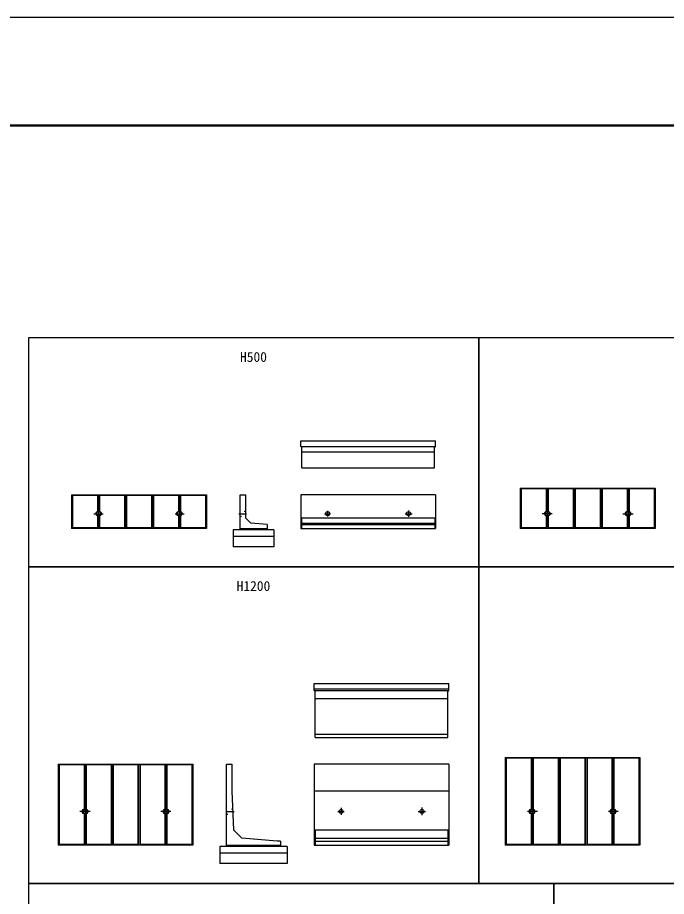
# Model space of a CAD drawing. Units: millimetres, scale not verified. Extents: x -67200 to 67200, y -23760 to 23760.
# Drawn here: x -49695 to -40064, y 10714 to 23760 of the extents above; entities that cross this region are included whole.
import ezdxf
from ezdxf.enums import TextEntityAlignment as Align

# ---------------------------------------------------------------- set-up
doc = ezdxf.new("R2010")
doc.units = ezdxf.units.MM
doc.header["$LTSCALE"] = 80
doc.linetypes.add('CHAIN1', pattern=[8, 5, -1, 1, -1])
doc.linetypes.add('DOTTED', pattern=[1.75, 0.25, -1.5])
for name, color, linetype, lineweight in [('0-0_CENTER', 7, 'CHAIN1', 25), ('0-2_Defpoints', 5, 'Continuous', 25), ('0-4_HYO', 3, 'Continuous', 25), ('0-6_OUTLINE', 1, 'Continuous', 25), ('0-7_OUTLINE2', 4, 'DOTTED', 25), ('0-8_TXT', 7, 'Continuous', 25), ('0-9_WAKU', 3, 'Continuous', 25)]:
    doc.layers.add(name, color=color, linetype=linetype, lineweight=lineweight)
doc.styles.add('ＭＳ ゴシック', font='')
doc.styles.get('ＭＳ ゴシック').set_extended_font_data('MS Gothic')

msp = doc.modelspace()

# ---------------------------------------------------------------- linework, layer by layer
at = {"layer": '0-0_CENTER'}
for p, q in [((-48492.57, 16465.88), (-48492.57, 16316.65)), ((-47292.57, 16468.59), (-47292.57, 16322.19)), ((-45092.57, 16439.79), (-45092.57, 16352.79)), ((-43892.57, 16443.6), (-43892.57, 16346.92)), ((-41832.57, 16473.06), (-41832.57, 16319.43)), ((-40632.57, 16454.16), (-40632.57, 16328.92)), ((-48564.51, 16395.13), (-48424.83, 16395.13)), ((-47356.56, 16395.13), (-47220.62, 16395.13)), ((-46411.64, 16395.13), (-46298.73, 16395.13)), ((-45138.37, 16395.13), (-45048.41, 16395.13)), ((-43943.77, 16395.13), (-43838.34, 16395.13)), ((-41759.99, 16395.13), (-41908.72, 16395.13)), ((-40710.95, 16395.13), (-40557.82, 16395.13)), ((-48692.57, 12038.15), (-48692.57, 11889.73)), ((-47492.57, 12038.15), (-47492.57, 11889.73)), ((-44892.57, 12026.85), (-44892.57, 11924.29)), ((-43692.57, 12033.69), (-43692.57, 11919.08)), ((-42057.57, 12047.5), (-42057.57, 11899.03)), ((-40857.57, 12047.5), (-40857.57, 11899.03)), ((-48618.96, 11975.13), (-48769.51, 11975.13)), ((-47418.96, 11975.13), (-47569.51, 11975.13)), ((-46605.75, 11975.13), (-46479.12, 11975.13)), ((-44942.03, 11975.13), (-44845.46, 11975.13)), ((-43749.41, 11975.13), (-43637.95, 11975.13)), ((-41978.9, 11975.13), (-42124.87, 11975.13)), ((-40778.9, 11975.13), (-40924.87, 11975.13))]:
    msp.add_line(p, q, dxfattribs=at)
at = {"layer": '0-2_Defpoints'}
msp.add_lwpolyline([(-67200, -23760), (0, -23760), (0, 23760), (-67200, 23760)], close=True, dxfattribs=at)
at = {"layer": '0-4_HYO'}
for points in [[(-49535.07, 15605.13), (-42850.07, 15605.13), (-42850.07, 19005.13), (-49535.07, 19005.13)], [(-42850.07, 15605.13), (-36165.07, 15605.13), (-36165.07, 19005.13), (-42850.07, 19005.13)], [(-49535.07, 10905.13), (-42850.07, 10905.13), (-42850.07, 15605.13), (-49535.07, 15605.13)], [(-42850.07, 10905.13), (-36165.07, 10905.13), (-36165.07, 15605.13), (-42850.07, 15605.13)], [(-49535.07, 5305.13), (-41735.07, 5305.13), (-41735.07, 10905.13), (-49535.07, 10905.13)], [(-41735.07, 5305.13), (-33935.07, 5305.13), (-33935.07, 10905.13), (-41735.07, 10905.13)]]:
    msp.add_lwpolyline(points, close=True, dxfattribs=at)
at = {"layer": '0-6_OUTLINE'}
for p, q in [((-45492.57, 17395.13), (-43492.57, 17395.13)), ((-45492.57, 17395.13), (-45477.57, 17380.13)), ((-45477.57, 17075.13), (-45477.57, 17380.13)), ((-43507.57, 17380.13), (-43492.57, 17395.13)), ((-43492.57, 17395.13), (-43492.57, 17475.13)), ((-45477.57, 17315.13), (-43507.57, 17315.13)), ((-42232.57, 16775.13), (-40232.57, 16775.13)), ((-42232.57, 16775.13), (-42232.57, 16175.13)), ((-42222.57, 16775.13), (-42222.57, 16175.13)), ((-42217.57, 16765.13), (-42222.57, 16775.13)), ((-41847.57, 16765.13), (-42217.57, 16765.13)), ((-42217.57, 16765.13), (-42217.57, 16185.13)), ((-41847.57, 16765.13), (-41842.57, 16775.13)), ((-41847.57, 16765.13), (-41847.57, 16432.21)), ((-41842.57, 16775.13), (-41842.57, 16433.86)), ((-41822.57, 16775.13), (-41822.57, 16433.86)), ((-41817.57, 16765.13), (-41817.57, 16432.21)), ((-41447.57, 16765.13), (-41442.57, 16775.13)), ((-41447.57, 16765.13), (-41447.57, 16185.13)), ((-41442.57, 16775.13), (-41442.57, 16175.13)), ((-41422.57, 16775.13), (-41422.57, 16175.13)), ((-41417.57, 16765.13), (-41417.57, 16185.13)), ((-41047.57, 16765.13), (-41042.57, 16775.13)), ((-41047.57, 16765.13), (-41047.57, 16185.13)), ((-41042.57, 16775.13), (-41042.57, 16175.13)), ((-41022.57, 16775.13), (-41022.57, 16175.13)), ((-41017.57, 16765.13), (-41022.57, 16775.13)), ((-40647.57, 16765.13), (-41017.57, 16765.13)), ((-41017.57, 16765.13), (-41017.57, 16185.13)), ((-40647.57, 16765.13), (-40642.57, 16775.13)), ((-40647.57, 16765.13), (-40647.57, 16432.21)), ((-40642.57, 16775.13), (-40642.57, 16433.86)), ((-40617.57, 16765.13), (-40622.57, 16775.13)), ((-40622.57, 16775.13), (-40622.57, 16433.86)), ((-40247.57, 16765.13), (-40617.57, 16765.13)), ((-40617.57, 16765.13), (-40617.57, 16432.21)), ((-40247.57, 16765.13), (-40242.57, 16775.13)), ((-40242.57, 16775.13), (-40242.57, 16175.13)), ((-40232.57, 16775.13), (-40232.57, 16175.13)), ((-48892.57, 16675.13), (-46892.57, 16675.13)), ((-48892.57, 16675.13), (-48892.57, 16175.13)), ((-48882.57, 16675.13), (-48882.57, 16175.13)), ((-48877.57, 16665.13), (-48882.57, 16675.13)), ((-48507.57, 16665.13), (-48877.57, 16665.13)), ((-48877.57, 16665.13), (-48877.57, 16185.13)), ((-48507.57, 16665.13), (-48502.57, 16675.13)), ((-48507.57, 16665.13), (-48507.57, 16432.21)), ((-48502.57, 16675.13), (-48502.57, 16433.86)), ((-48477.57, 16665.13), (-48482.57, 16675.13)), ((-48482.57, 16675.13), (-48482.57, 16433.86)), ((-48107.57, 16665.13), (-48477.57, 16665.13)), ((-48477.57, 16665.13), (-48477.57, 16432.21)), ((-48107.57, 16665.13), (-48102.57, 16675.13)), ((-48107.57, 16665.13), (-48107.57, 16185.13)), ((-48102.57, 16675.13), (-48102.57, 16175.13)), ((-47707.57, 16665.13), (-48077.57, 16665.13)), ((-48077.57, 16665.13), (-48077.57, 16185.13)), ((-47707.57, 16665.13), (-47702.57, 16675.13)), ((-47707.57, 16665.13), (-47707.57, 16185.13)), ((-47702.57, 16675.13), (-47702.57, 16175.13)), ((-47682.57, 16675.13), (-47682.57, 16175.13)), ((-47677.57, 16665.13), (-47682.57, 16675.13)), ((-47307.57, 16665.13), (-47677.57, 16665.13)), ((-47677.57, 16665.13), (-47677.57, 16185.13)), ((-47307.57, 16665.13), (-47302.57, 16675.13)), ((-47307.57, 16665.13), (-47307.57, 16432.21)), ((-47302.57, 16675.13), (-47302.57, 16433.86)), ((-47282.57, 16675.13), (-47282.57, 16433.86)), ((-47277.57, 16665.13), (-47277.57, 16432.21)), ((-46907.57, 16665.13), (-46902.57, 16675.13)), ((-46907.57, 16665.13), (-46907.57, 16185.13)), ((-46902.57, 16675.13), (-46902.57, 16175.13)), ((-46892.57, 16675.13), (-46892.57, 16175.13)), ((-46392.57, 16675.13), (-46312.57, 16675.13)), ((-46392.57, 16155.13), (-46392.57, 16675.13)), ((-46312.57, 16675.13), (-46312.57, 16335.13)), ((-43492.57, 16675.13), (-45492.57, 16675.13)), ((-45492.57, 16675.13), (-45492.57, 16175.13)), ((-43492.57, 16675.13), (-43492.57, 16175.13)), ((-48507.57, 16358.05), (-48507.57, 16185.13)), ((-48502.57, 16356.4), (-48502.57, 16175.13)), ((-48482.57, 16356.4), (-48482.57, 16175.13)), ((-48477.57, 16358.05), (-48477.57, 16185.13)), ((-47307.57, 16358.05), (-47307.57, 16185.13)), ((-47302.57, 16356.4), (-47302.57, 16175.13)), ((-47282.57, 16356.4), (-47282.57, 16175.13)), ((-47277.57, 16358.05), (-47277.57, 16185.13)), ((-46312.57, 16335.13), (-46232.57, 16255.13)), ((-45492.57, 16335.13), (-43492.57, 16335.13)), ((-45492.57, 16335.13), (-45482.57, 16325.13)), ((-45482.57, 16325.13), (-45482.57, 16175.13)), ((-43492.57, 16335.13), (-43502.57, 16325.13)), ((-43502.57, 16325.13), (-43502.57, 16175.13)), ((-41847.57, 16358.05), (-41847.57, 16185.13)), ((-41842.57, 16356.4), (-41842.57, 16175.13)), ((-41822.57, 16356.4), (-41822.57, 16175.13)), ((-41817.57, 16358.05), (-41817.57, 16185.13)), ((-40647.57, 16358.05), (-40647.57, 16185.13)), ((-40642.57, 16356.4), (-40642.57, 16175.13)), ((-40622.57, 16356.4), (-40622.57, 16175.13)), ((-40617.57, 16358.05), (-40617.57, 16185.13)), ((-48882.57, 16175.13), (-48877.57, 16185.13)), ((-48482.57, 16175.13), (-48477.57, 16185.13)), ((-48082.57, 16175.13), (-48077.57, 16185.13)), ((-47682.57, 16175.13), (-47677.57, 16185.13)), ((-47277.57, 16185.13), (-47282.57, 16175.13)), ((-45992.57, 16235.13), (-46232.57, 16255.13)), ((-45992.57, 16235.13), (-45992.57, 16155.13)), ((-45482.57, 16255.13), (-43502.57, 16255.13)), ((-45482.57, 16235.13), (-43502.57, 16235.13)), ((-42222.57, 16175.13), (-42217.57, 16185.13)), ((-41847.57, 16185.13), (-42217.57, 16185.13)), ((-41842.57, 16175.13), (-41847.57, 16185.13)), ((-41822.57, 16175.13), (-41817.57, 16185.13)), ((-41422.57, 16175.13), (-41417.57, 16185.13)), ((-41047.57, 16185.13), (-41417.57, 16185.13)), ((-41042.57, 16175.13), (-41047.57, 16185.13)), ((-41022.57, 16175.13), (-41017.57, 16185.13)), ((-40617.57, 16185.13), (-40622.57, 16175.13)), ((-40242.57, 16175.13), (-40247.57, 16185.13)), ((-46892.57, 16175.13), (-48892.57, 16175.13)), ((-45892.57, 16055.13), (-46492.57, 16055.13)), ((-46392.57, 16175.13), (-45992.57, 16175.13)), ((-45892.57, 16155.13), (-45892.57, 15905.13)), ((-45492.57, 16175.13), (-43492.57, 16175.13)), ((-40232.57, 16175.13), (-42232.57, 16175.13)), ((-45892.57, 15905.13), (-46492.57, 15905.13)), ((-43292.57, 13770.13), (-43292.57, 13875.13)), ((-45292.57, 13795.13), (-43292.57, 13795.13)), ((-45292.57, 13770.13), (-43292.57, 13770.13)), ((-45292.57, 13770.13), (-45277.57, 13755.13)), ((-45277.57, 13075.13), (-45277.57, 13755.13)), ((-43307.57, 13755.13), (-43292.57, 13770.13)), ((-43307.57, 13075.13), (-43307.57, 13755.13)), ((-45277.57, 13650.13), (-43307.57, 13650.13)), ((-45277.57, 13125.13), (-43307.57, 13125.13)), ((-45277.57, 13075.13), (-43307.57, 13075.13)), ((-49092.57, 12675.13), (-47092.57, 12675.13)), ((-49092.57, 12675.13), (-49092.57, 11475.13)), ((-48707.57, 12665.13), (-49077.57, 12665.13)), ((-49077.57, 12665.13), (-49077.57, 11485.13)), ((-48707.57, 12665.13), (-48702.57, 12675.13)), ((-48707.57, 12665.13), (-48707.57, 12012.21)), ((-48702.57, 12675.13), (-48702.57, 12013.86)), ((-48677.57, 12665.13), (-48682.57, 12675.13)), ((-48682.57, 12675.13), (-48682.57, 12013.86)), ((-48307.57, 12665.13), (-48677.57, 12665.13)), ((-48677.57, 12665.13), (-48677.57, 12012.21)), ((-48307.57, 12665.13), (-48302.57, 12675.13)), ((-48307.57, 12665.13), (-48307.57, 11485.13)), ((-48302.57, 12675.13), (-48302.57, 11475.13)), ((-48282.57, 12675.13), (-48282.57, 11475.13)), ((-48277.57, 12665.13), (-48282.57, 12675.13)), ((-47907.57, 12665.13), (-48277.57, 12665.13)), ((-48277.57, 12665.13), (-48277.57, 11485.13)), ((-47907.57, 12665.13), (-47902.57, 12675.13)), ((-47907.57, 12665.13), (-47907.57, 11485.13)), ((-47902.57, 12675.13), (-47902.57, 11475.13)), ((-47507.57, 12665.13), (-47877.57, 12665.13)), ((-47877.57, 12665.13), (-47877.57, 11485.13)), ((-47507.57, 12665.13), (-47502.57, 12675.13)), ((-47507.57, 12665.13), (-47507.57, 12012.21)), ((-47502.57, 12675.13), (-47502.57, 12013.86)), ((-47482.57, 12675.13), (-47482.57, 12013.86)), ((-47477.57, 12665.13), (-47477.57, 12012.21)), ((-47107.57, 12665.13), (-47102.57, 12675.13)), ((-47107.57, 12665.13), (-47107.57, 11485.13)), ((-47102.57, 12675.13), (-47102.57, 11475.13)), ((-47092.57, 12675.13), (-47092.57, 11475.13)), ((-46592.57, 12675.13), (-46512.57, 12675.13)), ((-46592.57, 11455.13), (-46592.57, 12675.13)), ((-46512.57, 12675.13), (-46512.57, 12275.13)), ((-43292.57, 12675.13), (-43292.57, 11475.13)), ((-42457.57, 12775.13), (-40457.57, 12775.13)), ((-42457.57, 12775.13), (-42457.57, 11475.13)), ((-42447.57, 12775.13), (-42447.57, 11475.13)), ((-42442.57, 12765.13), (-42447.57, 12775.13)), ((-42072.57, 12765.13), (-42442.57, 12765.13)), ((-42442.57, 12765.13), (-42442.57, 11485.13)), ((-42072.57, 12765.13), (-42067.57, 12775.13)), ((-42072.57, 12765.13), (-42072.57, 12012.21)), ((-42067.57, 12775.13), (-42067.57, 12013.86)), ((-42042.57, 12765.13), (-42047.57, 12775.13)), ((-42047.57, 12775.13), (-42047.57, 12013.86)), ((-41672.57, 12765.13), (-42042.57, 12765.13)), ((-42042.57, 12765.13), (-42042.57, 12012.21)), ((-41672.57, 12765.13), (-41667.57, 12775.13)), ((-41672.57, 12765.13), (-41672.57, 11485.13)), ((-41667.57, 12775.13), (-41667.57, 11475.13)), ((-41642.57, 12765.13), (-41647.57, 12775.13)), ((-41647.57, 12775.13), (-41647.57, 11475.13)), ((-41272.57, 12765.13), (-41642.57, 12765.13)), ((-41642.57, 12765.13), (-41642.57, 11485.13)), ((-41272.57, 12765.13), (-41267.57, 12775.13)), ((-41272.57, 12765.13), (-41272.57, 11485.13)), ((-41267.57, 12775.13), (-41267.57, 11475.13)), ((-41247.57, 12775.13), (-41247.57, 11475.13)), ((-41242.57, 12765.13), (-41247.57, 12775.13)), ((-40872.57, 12765.13), (-41242.57, 12765.13)), ((-41242.57, 12765.13), (-41242.57, 11485.13)), ((-40872.57, 12765.13), (-40867.57, 12775.13)), ((-40872.57, 12765.13), (-40872.57, 12012.21)), ((-40867.57, 12775.13), (-40867.57, 12013.86)), ((-40842.57, 12765.13), (-40847.57, 12775.13)), ((-40847.57, 12775.13), (-40847.57, 12013.86)), ((-40472.57, 12765.13), (-40842.57, 12765.13)), ((-40842.57, 12765.13), (-40842.57, 12012.21)), ((-40472.57, 12765.13), (-40467.57, 12775.13)), ((-40472.57, 12765.13), (-40472.57, 11485.13)), ((-40467.57, 12775.13), (-40467.57, 11475.13)), ((-40457.57, 12775.13), (-40457.57, 11475.13)), ((-46512.57, 12275.13), (-46487.57, 11700.13)), ((-43292.57, 12275.13), (-45292.57, 12275.13)), ((-48707.57, 11938.05), (-48707.57, 11485.13)), ((-48702.57, 11936.4), (-48702.57, 11475.13)), ((-48682.57, 11936.4), (-48682.57, 11475.13)), ((-48677.57, 11938.05), (-48677.57, 11485.13)), ((-47507.57, 11938.05), (-47507.57, 11485.13)), ((-47502.57, 11936.4), (-47502.57, 11475.13)), ((-47482.57, 11936.4), (-47482.57, 11475.13)), ((-47477.57, 11938.05), (-47477.57, 11485.13)), ((-42072.57, 11938.05), (-42072.57, 11485.13)), ((-42067.57, 11936.4), (-42067.57, 11475.13)), ((-42047.57, 11936.4), (-42047.57, 11475.13)), ((-42042.57, 11938.05), (-42042.57, 11485.13)), ((-40872.57, 11938.05), (-40872.57, 11485.13)), ((-40867.57, 11936.4), (-40867.57, 11475.13)), ((-40847.57, 11936.4), (-40847.57, 11475.13)), ((-40842.57, 11938.05), (-40842.57, 11485.13)), ((-45292.57, 11700.13), (-43292.57, 11700.13)), ((-45292.57, 11700.13), (-45277.57, 11685.13)), ((-45277.57, 11685.13), (-45277.57, 11475.13)), ((-43292.57, 11700.13), (-43307.57, 11685.13)), ((-43307.57, 11685.13), (-43307.57, 11475.13)), ((-49077.57, 11485.13), (-49082.57, 11475.13)), ((-48707.57, 11485.13), (-49077.57, 11485.13)), ((-48702.57, 11475.13), (-48707.57, 11485.13)), ((-48682.57, 11475.13), (-48677.57, 11485.13)), ((-48307.57, 11485.13), (-48677.57, 11485.13)), ((-48302.57, 11475.13), (-48307.57, 11485.13)), ((-48282.57, 11475.13), (-48277.57, 11485.13)), ((-47907.57, 11485.13), (-48277.57, 11485.13)), ((-47902.57, 11475.13), (-47907.57, 11485.13)), ((-47882.57, 11475.13), (-47877.57, 11485.13)), ((-47507.57, 11485.13), (-47877.57, 11485.13)), ((-47502.57, 11475.13), (-47507.57, 11485.13)), ((-47477.57, 11485.13), (-47482.57, 11475.13)), ((-47107.57, 11485.13), (-47477.57, 11485.13)), ((-47102.57, 11475.13), (-47107.57, 11485.13)), ((-45792.57, 11535.13), (-45842.57, 11535.13)), ((-45792.57, 11535.13), (-45792.57, 11455.13)), ((-45277.57, 11580.13), (-43307.57, 11580.13)), ((-45277.57, 11535.13), (-43307.57, 11535.13)), ((-42067.57, 11475.13), (-42072.57, 11485.13)), ((-42047.57, 11475.13), (-42042.57, 11485.13)), ((-41672.57, 11485.13), (-42042.57, 11485.13)), ((-41667.57, 11475.13), (-41672.57, 11485.13)), ((-41647.57, 11475.13), (-41642.57, 11485.13)), ((-41272.57, 11485.13), (-41642.57, 11485.13)), ((-41267.57, 11475.13), (-41272.57, 11485.13)), ((-41247.57, 11475.13), (-41242.57, 11485.13)), ((-40872.57, 11485.13), (-41242.57, 11485.13)), ((-40867.57, 11475.13), (-40872.57, 11485.13)), ((-40842.57, 11485.13), (-40847.57, 11475.13)), ((-40472.57, 11485.13), (-40842.57, 11485.13)), ((-40467.57, 11475.13), (-40472.57, 11485.13)), ((-47092.57, 11475.13), (-49092.57, 11475.13)), ((-45692.57, 11355.13), (-46692.57, 11355.13)), ((-46592.57, 11475.13), (-45792.57, 11475.13)), ((-45692.57, 11455.13), (-45692.57, 11205.13)), ((-45292.57, 11475.13), (-43292.57, 11475.13)), ((-40457.57, 11475.13), (-42457.57, 11475.13)), ((-45692.57, 11205.13), (-46692.57, 11205.13))]:
    msp.add_line(p, q, dxfattribs=at)
for points in [[(-45492.57, 17395.13), (-45492.57, 17475.13), (-43492.57, 17475.13)], [(-45477.57, 17075.13), (-43507.57, 17075.13), (-43507.57, 17380.13)], [(-41447.57, 16765.13), (-41817.57, 16765.13), (-41822.57, 16775.13)], [(-41047.57, 16765.13), (-41417.57, 16765.13), (-41422.57, 16775.13)], [(-40247.57, 16765.13), (-40247.57, 16185.13), (-40617.57, 16185.13)], [(-48077.57, 16665.13), (-48082.57, 16675.13), (-48082.57, 16175.13)], [(-46907.57, 16665.13), (-47277.57, 16665.13), (-47282.57, 16675.13)], [(-48502.57, 16175.13), (-48507.57, 16185.13), (-48877.57, 16185.13)], [(-48102.57, 16175.13), (-48107.57, 16185.13), (-48477.57, 16185.13)], [(-47702.57, 16175.13), (-47707.57, 16185.13), (-48077.57, 16185.13)], [(-47302.57, 16175.13), (-47307.57, 16185.13), (-47677.57, 16185.13)], [(-46902.57, 16175.13), (-46907.57, 16185.13), (-47277.57, 16185.13)], [(-41442.57, 16175.13), (-41447.57, 16185.13), (-41817.57, 16185.13)], [(-40642.57, 16175.13), (-40647.57, 16185.13), (-41017.57, 16185.13)], [(-45892.57, 16155.13), (-46492.57, 16155.13), (-46492.57, 15905.13)], [(-45292.57, 13770.13), (-45292.57, 13875.13), (-43292.57, 13875.13)], [(-49077.57, 12665.13), (-49082.57, 12675.13), (-49082.57, 11475.13)], [(-47877.57, 12665.13), (-47882.57, 12675.13), (-47882.57, 11475.13)], [(-47107.57, 12665.13), (-47477.57, 12665.13), (-47482.57, 12675.13)], [(-43292.57, 12675.13), (-45292.57, 12675.13), (-45292.57, 11475.13)], [(-45842.57, 11535.13), (-46367.57, 11580.13), (-46487.57, 11700.13)], [(-42072.57, 11485.13), (-42442.57, 11485.13), (-42447.57, 11475.13)], [(-45692.57, 11455.13), (-46692.57, 11455.13), (-46692.57, 11205.13)]]:
    msp.add_lwpolyline(points, dxfattribs=at)
for centre, radius in [((-48492.57, 16395.13), 40), ((-48492.57, 16395.13), 30), ((-47292.57, 16395.13), 40), ((-47292.57, 16395.13), 30), ((-45092.57, 16395.13), 30), ((-43892.57, 16395.13), 30), ((-41832.57, 16395.13), 40), ((-41832.57, 16395.13), 30), ((-40632.57, 16395.13), 40), ((-40632.57, 16395.13), 30), ((-48692.57, 11975.13), 40), ((-48692.57, 11975.13), 30), ((-47492.57, 11975.13), 40), ((-47492.57, 11975.13), 30), ((-44892.57, 11975.13), 30), ((-43692.57, 11975.13), 30), ((-42057.57, 11975.13), 40), ((-42057.57, 11975.13), 30), ((-40857.57, 11975.13), 40), ((-40857.57, 11975.13), 30)]:
    msp.add_circle(centre, radius, dxfattribs=at)
at = {"layer": '0-7_OUTLINE2'}
for p, q in [((-46312.57, 16425.13), (-46392.57, 16435.13)), ((-46392.57, 16355.13), (-46312.57, 16365.13)), ((-46500.83, 12005.13), (-46592.57, 12015.13)), ((-46592.57, 11935.13), (-46498.22, 11945.13))]:
    msp.add_line(p, q, dxfattribs=at)
at = {"layer": '0-9_WAKU', "lineweight": 50}
msp.add_lwpolyline([(-65600, -22160), (-1600, -22160), (-1600, 22160), (-65600, 22160)], close=True, dxfattribs=at)

# ---------------------------------------------------------------- texts
at = {"layer": '0-8_TXT', "style": 'ＭＳ ゴシック'}
for s, p in [('H500', (-46392.57, 18605.13)), ('H1200', (-46442.57, 15205.13))]:
    msp.add_text(s, height=146.6, dxfattribs=at).set_placement(p, align=Align.BOTTOM_LEFT)

doc.saveas('drawing.dxf')
